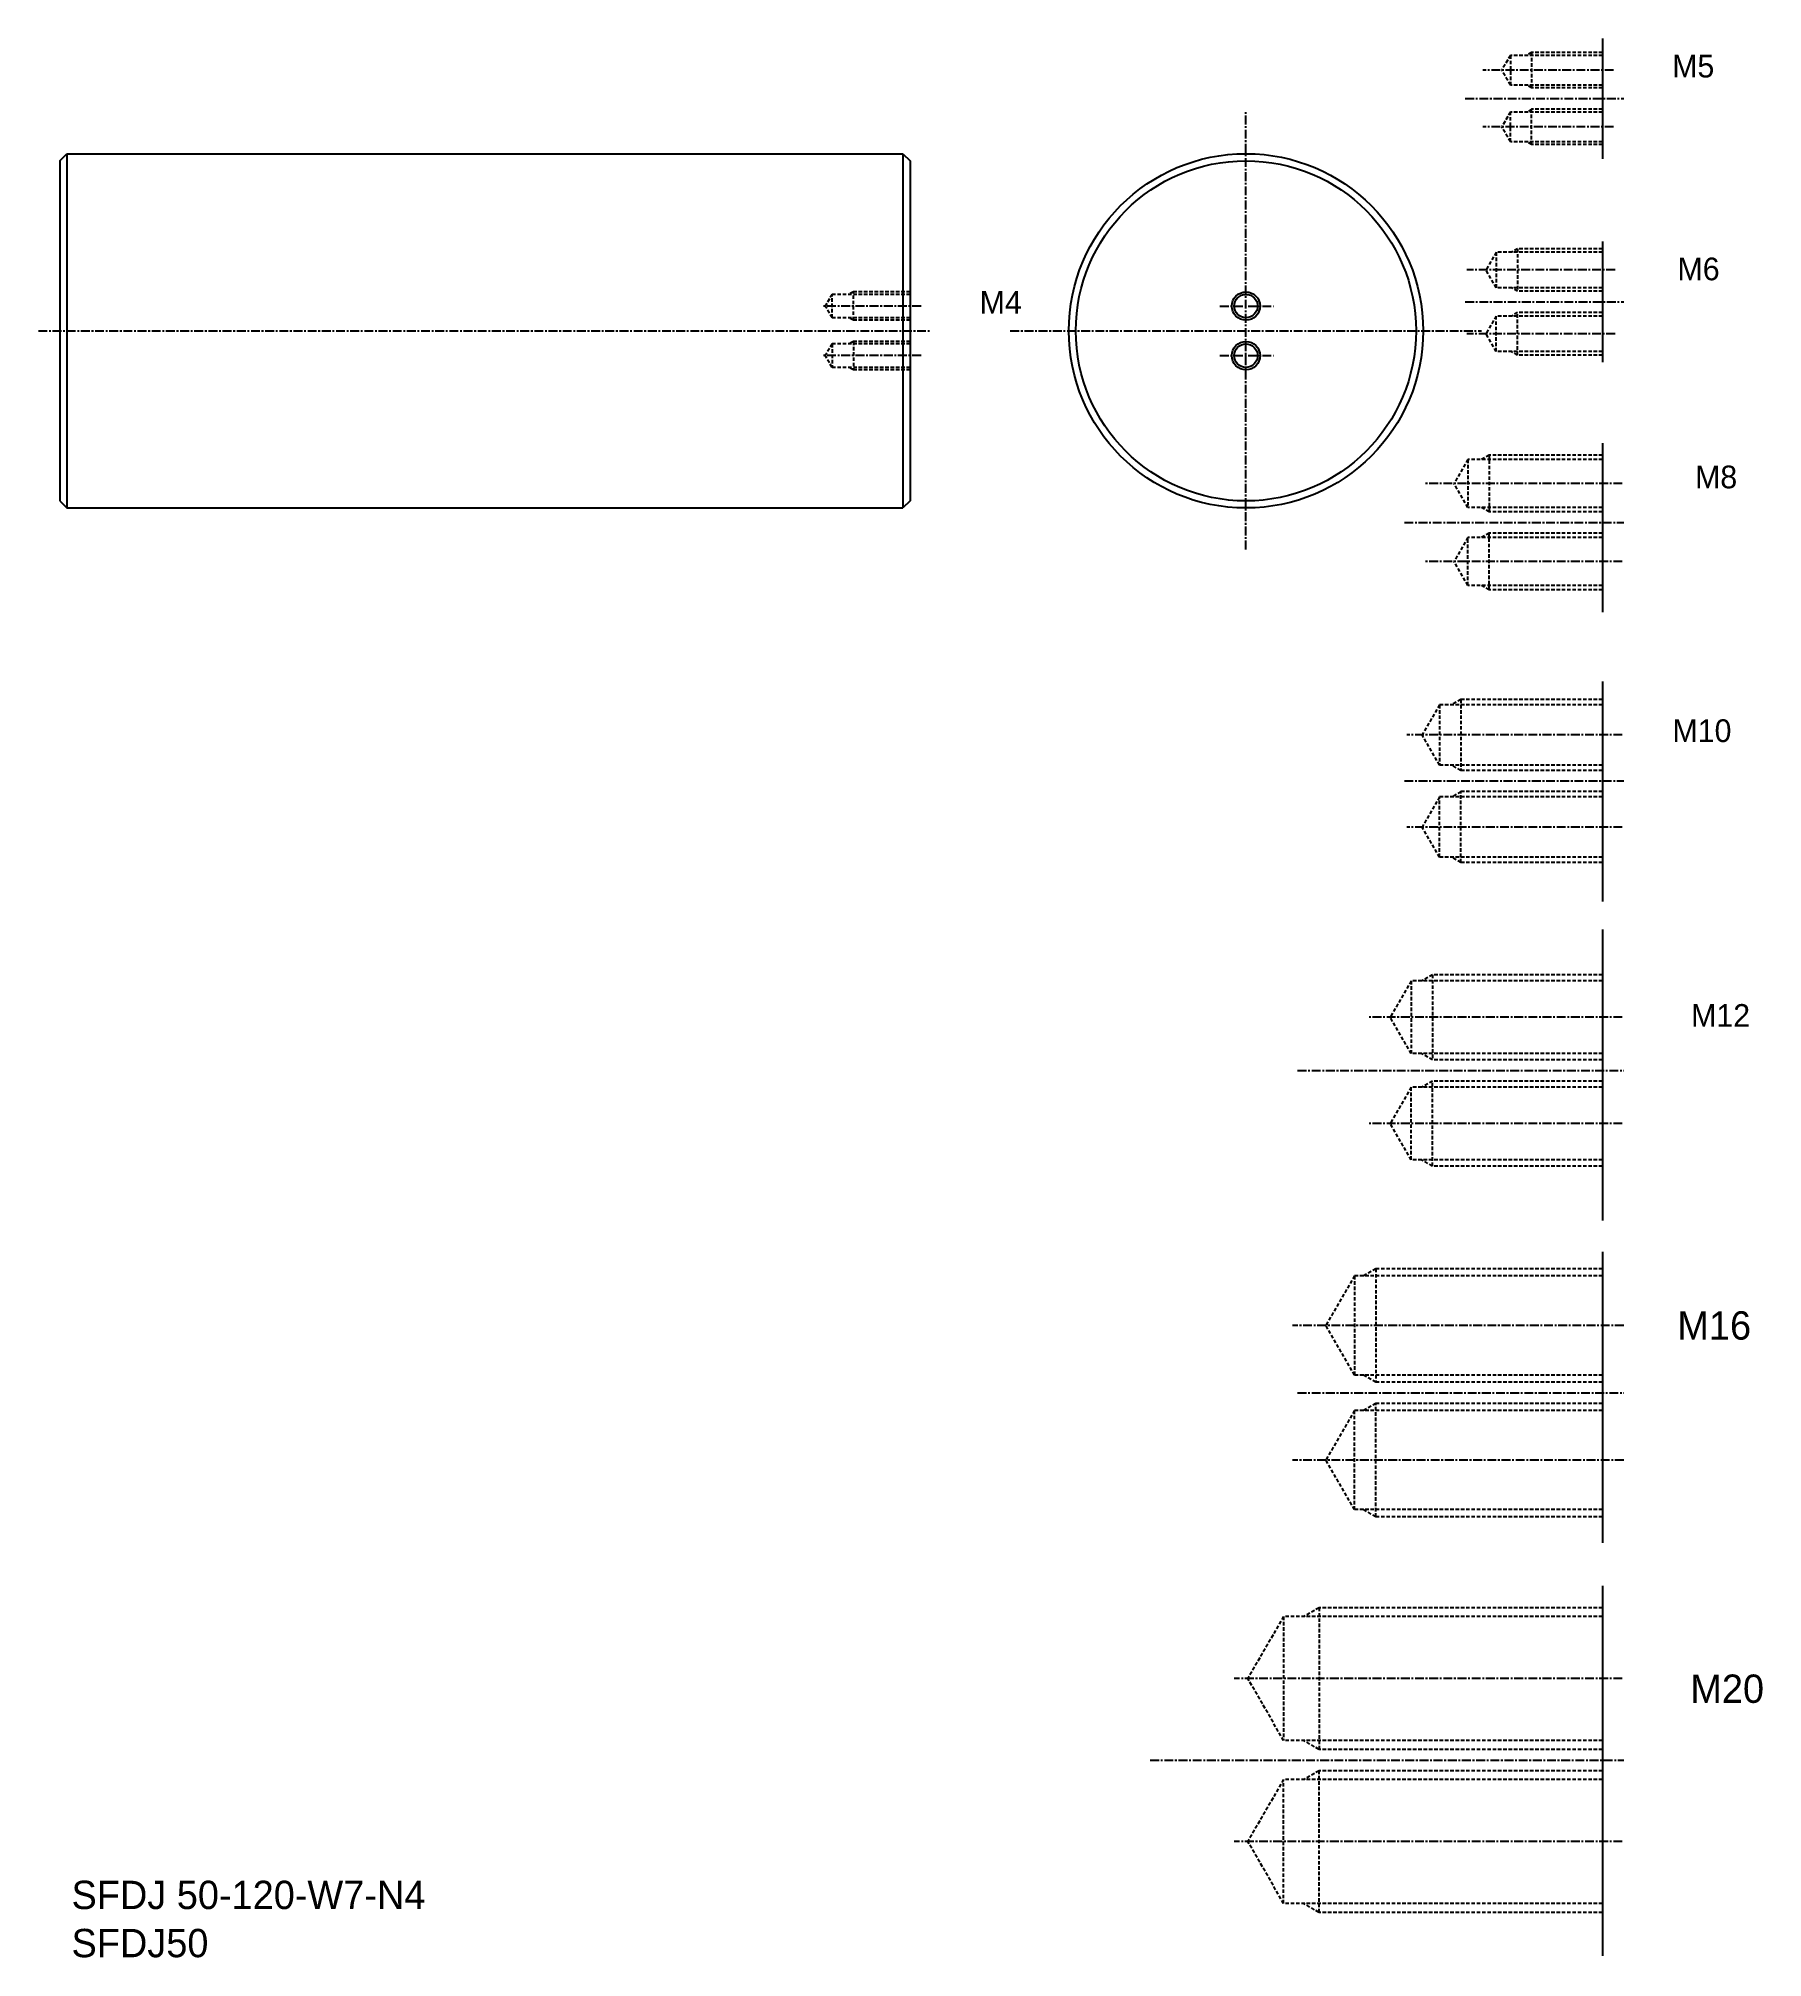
# Model space of a CAD drawing. Extents: x 64 to 308, y 78 to 349.
import ezdxf

# ---------------------------------------------------------------- set-up
doc = ezdxf.new("R2010")
doc.units = 0
doc.linetypes.add('CENTER', pattern=[2, 1.25, -0.25, 0.25, -0.25])
doc.linetypes.add('DASHED', pattern=[0.75, 0.5, -0.25])
doc.layers.get('0').update_dxf_attribs({"linetype": 'CONTINUOUS'})
doc.layers.add('CENTER', color=1, linetype='CENTER')

# ---------------------------------------------------------------- blocks, each defined once
blk = doc.blocks.new('A$C4B8164E4')
at = {"color": 3, "linetype": 'CONTINUOUS'}
for centre in [(0, 3.5), (0, -3.5)]:
    blk.add_circle(centre, 2, dxfattribs=at)
at = {"color": 7, "linetype": 'CONTINUOUS'}
for centre in [(0, 3.5), (0, -3.5)]:
    blk.add_circle(centre, 1.65, dxfattribs=at)
at = {"layer": 'CENTER', "color": 1, "linetype": 'CENTER'}
for p, q in [((-3.67, 3.5), (3.91, 3.5)), ((-3.67, -3.5), (3.91, -3.5))]:
    blk.add_line(p, q, dxfattribs=at)

msp = doc.modelspace()

# ---------------------------------------------------------------- linework, layer by layer
at = {"color": 3, "linetype": 'DASHED'}
for p, q in [((275.04, 346.81), (274.44, 346.46)), ((275.04, 346.81), (275.04, 341.81)), ((285.04, 346.81), (275.04, 346.81)), ((272.04, 346.41), (270.83, 344.31)), ((272.04, 342.21), (270.83, 344.31)), ((272.04, 346.41), (272.04, 342.21)), ((285.04, 346.41), (272.04, 346.41)), ((285.04, 342.21), (272.04, 342.21)), ((275.04, 341.81), (274.44, 342.16)), ((285.04, 341.81), (275.04, 341.81)), ((275.04, 338.81), (274.44, 338.46)), ((285.04, 338.81), (275.04, 338.81)), ((275.04, 333.81), (275.04, 338.81)), ((272.04, 338.41), (270.83, 336.31)), ((272.04, 334.21), (270.83, 336.31)), ((285.04, 338.41), (272.04, 338.41)), ((272.04, 334.21), (272.04, 338.41)), ((285.04, 334.21), (272.04, 334.21)), ((275.04, 333.81), (274.44, 334.16)), ((285.04, 333.81), (275.04, 333.81)), ((270.04, 318.62), (268.6, 316.12)), ((285.04, 318.62), (270.04, 318.62)), ((270.04, 318.62), (270.04, 313.62)), ((273.04, 319.12), (272.18, 318.62)), ((285.04, 319.12), (273.04, 319.12)), ((273.04, 319.12), (273.04, 313.12)), ((270.04, 313.62), (268.6, 316.12)), ((176.32, 312.68), (175.36, 311.03)), ((176.32, 309.38), (176.32, 312.68)), ((187.32, 312.68), (176.32, 312.68)), ((179.32, 313.03), (178.71, 312.68)), ((179.32, 309.03), (179.32, 313.03)), ((187.32, 313.03), (179.32, 313.03)), ((285.04, 313.62), (270.04, 313.62)), ((273.04, 313.12), (272.18, 313.62)), ((285.04, 313.12), (273.04, 313.12)), ((176.32, 309.38), (175.36, 311.03)), ((187.32, 309.38), (176.32, 309.38)), ((179.32, 309.03), (178.71, 309.38)), ((187.32, 309.03), (179.32, 309.03)), ((270.04, 309.62), (268.6, 307.12)), ((270.04, 304.62), (270.04, 309.62)), ((285.04, 309.62), (270.04, 309.62)), ((273.04, 310.12), (272.18, 309.62)), ((273.04, 304.12), (273.04, 310.12)), ((285.04, 310.12), (273.04, 310.12)), ((270.04, 304.62), (268.6, 307.12)), ((176.32, 305.68), (175.36, 304.03)), ((176.32, 302.38), (175.36, 304.03)), ((187.32, 305.68), (176.32, 305.68)), ((176.32, 305.68), (176.32, 302.38)), ((179.32, 306.03), (178.71, 305.68)), ((187.32, 306.03), (179.32, 306.03)), ((179.32, 306.03), (179.32, 302.03)), ((285.04, 304.62), (270.04, 304.62)), ((273.04, 304.12), (272.18, 304.62)), ((285.04, 304.12), (273.04, 304.12)), ((187.32, 302.38), (176.32, 302.38)), ((179.32, 302.03), (178.71, 302.38)), ((187.32, 302.03), (179.32, 302.03)), ((269.04, 289.99), (267.96, 289.36)), ((285.04, 289.99), (269.04, 289.99)), ((269.04, 289.99), (269.04, 281.99)), ((266.04, 289.36), (264.09, 285.99)), ((285.04, 289.36), (266.04, 289.36)), ((266.04, 289.36), (266.04, 282.61)), ((266.04, 282.61), (264.09, 285.99)), ((285.04, 282.61), (266.04, 282.61)), ((269.04, 281.99), (267.96, 282.61)), ((285.04, 281.99), (269.04, 281.99)), ((266.04, 278.36), (264.09, 274.99)), ((266.04, 271.61), (266.04, 278.36)), ((285.04, 278.36), (266.04, 278.36)), ((269.04, 278.99), (267.96, 278.36)), ((269.04, 270.99), (269.04, 278.99)), ((285.04, 278.99), (269.04, 278.99)), ((266.04, 271.61), (264.09, 274.99)), ((285.04, 271.61), (266.04, 271.61)), ((269.04, 270.99), (267.96, 271.61)), ((285.04, 270.99), (269.04, 270.99)), ((262.04, 254.75), (259.59, 250.5)), ((285.04, 254.75), (262.04, 254.75)), ((262.04, 254.75), (262.04, 246.25)), ((265.04, 255.5), (263.74, 254.75)), ((285.04, 255.5), (265.04, 255.5)), ((265.04, 255.5), (265.04, 245.5)), ((262.04, 246.25), (259.59, 250.5)), ((285.04, 246.25), (262.04, 246.25)), ((265.04, 245.5), (263.74, 246.25)), ((285.04, 245.5), (265.04, 245.5)), ((262.04, 241.75), (259.59, 237.5)), ((262.04, 233.25), (262.04, 241.75)), ((285.04, 241.75), (262.04, 241.75)), ((265.04, 242.5), (263.74, 241.75)), ((265.04, 232.5), (265.04, 242.5)), ((285.04, 242.5), (265.04, 242.5)), ((262.04, 233.25), (259.59, 237.5)), ((285.04, 233.25), (262.04, 233.25)), ((265.04, 232.5), (263.74, 233.25)), ((285.04, 232.5), (265.04, 232.5)), ((258.04, 215.78), (255.08, 210.65)), ((285.04, 215.78), (258.04, 215.78)), ((258.04, 215.78), (258.04, 205.53)), ((261.04, 216.65), (259.53, 215.78)), ((285.04, 216.65), (261.04, 216.65)), ((261.04, 216.65), (261.04, 204.65)), ((258.04, 205.53), (255.08, 210.65)), ((285.04, 205.53), (258.04, 205.53)), ((261.04, 204.65), (259.53, 205.53)), ((285.04, 204.65), (261.04, 204.65)), ((258.04, 200.78), (255.08, 195.65)), ((285.04, 200.78), (258.04, 200.78)), ((258.04, 190.53), (258.04, 200.78)), ((261.04, 201.65), (259.53, 200.78)), ((261.04, 189.65), (261.04, 201.65)), ((285.04, 201.65), (261.04, 201.65)), ((258.04, 190.53), (255.08, 195.65)), ((285.04, 190.53), (258.04, 190.53)), ((261.04, 189.65), (259.53, 190.53)), ((285.04, 189.65), (261.04, 189.65)), ((250.04, 174.16), (246, 167.16)), ((285.04, 174.16), (250.04, 174.16)), ((250.04, 174.16), (250.04, 160.16)), ((253.04, 175.16), (251.31, 174.16)), ((285.04, 175.16), (253.04, 175.16)), ((253.04, 175.16), (253.04, 159.16)), ((250.04, 160.16), (246, 167.16)), ((285.04, 160.16), (250.04, 160.16)), ((253.04, 159.16), (251.31, 160.16)), ((285.04, 159.16), (253.04, 159.16)), ((250.04, 155.16), (246, 148.16)), ((285.04, 155.16), (250.04, 155.16)), ((250.04, 141.16), (250.04, 155.16)), ((253.04, 156.16), (251.31, 155.16)), ((285.04, 156.16), (253.04, 156.16)), ((253.04, 140.16), (253.04, 156.16)), ((250.04, 141.16), (246, 148.16)), ((285.04, 141.16), (250.04, 141.16)), ((253.04, 140.16), (251.31, 141.16)), ((285.04, 140.16), (253.04, 140.16)), ((245.04, 127.32), (242.88, 126.07)), ((245.04, 127.32), (245.04, 107.32)), ((285.04, 127.32), (245.04, 127.32)), ((240.04, 126.07), (234.99, 117.32)), ((240.04, 126.07), (240.04, 108.57)), ((285.04, 126.07), (240.04, 126.07)), ((240.04, 108.57), (234.99, 117.32)), ((285.04, 108.57), (240.04, 108.57)), ((245.04, 107.32), (242.88, 108.57)), ((285.04, 107.32), (245.04, 107.32)), ((240.04, 103.07), (234.99, 94.32)), ((285.04, 103.07), (240.04, 103.07)), ((240.04, 85.57), (240.04, 103.07)), ((245.04, 104.32), (242.88, 103.07)), ((285.04, 104.32), (245.04, 104.32)), ((245.04, 84.32), (245.04, 104.32)), ((240.04, 85.57), (234.99, 94.32)), ((285.04, 85.57), (240.04, 85.57)), ((245.04, 84.32), (242.88, 85.57)), ((285.04, 84.32), (245.04, 84.32))]:
    msp.add_line(p, q, dxfattribs=at)
at = {"color": 7, "linetype": 'CONTINUOUS'}
for p, q in [((285.04, 348.81), (285.04, 331.81)), ((67.32, 331.53), (68.32, 332.53)), ((67.32, 331.53), (67.32, 283.53)), ((68.32, 332.53), (68.32, 282.53)), ((68.32, 332.53), (186.32, 332.53)), ((186.32, 332.53), (186.32, 282.53)), ((186.32, 332.53), (187.32, 331.53)), ((187.32, 331.53), (187.32, 283.53)), ((285.04, 320.12), (285.04, 303.12)), ((186.32, 316.28), (186.32, 316.28)), ((186.32, 313.78), (186.32, 313.78)), ((285.04, 291.7), (285.04, 267.81)), ((67.32, 283.53), (68.32, 282.53)), ((68.32, 282.53), (186.32, 282.53)), ((187.32, 283.53), (186.32, 282.53)), ((285.04, 258.03), (285.04, 227)), ((285.04, 223.03), (285.04, 181.96)), ((285.04, 177.53), (285.04, 136.47)), ((285.04, 130.41), (285.04, 78.17))]:
    msp.add_line(p, q, dxfattribs=at)
for p, q in [((97.82, 332.53), (97.82, 332.53)), ((127.32, 332.53), (127.32, 332.53)), ((187.32, 314.53), (187.32, 314.53)), ((186.32, 307.53), (186.32, 307.53)), ((186.32, 307.53), (186.32, 307.53)), ((187.32, 307.53), (187.32, 307.53))]:
    msp.add_line(p, q)
for radius in [25, 24]:
    msp.add_circle((234.72, 307.53), radius, dxfattribs=at)
at = {"layer": 'CENTER', "color": 1, "linetype": 'CENTER'}
for p, q in [((286.6, 344.31), (268.15, 344.31)), ((265.66, 340.31), (288.05, 340.31)), ((286.6, 336.31), (268.15, 336.31)), ((286.82, 316.12), (265.89, 316.12)), ((265.66, 311.62), (288.05, 311.62)), ((188.87, 311.03), (174.92, 311.03)), ((64.32, 307.53), (190.32, 307.53)), ((286.82, 307.12), (265.89, 307.12)), ((188.87, 304.03), (174.92, 304.03)), ((287.83, 285.99), (259.93, 285.99)), ((257.08, 280.49), (288.05, 280.49)), ((287.83, 274.99), (259.93, 274.99)), ((287.83, 250.5), (257.42, 250.5)), ((257.08, 244), (288.05, 244)), ((287.83, 237.5), (257.42, 237.5)), ((287.83, 210.65), (252.09, 210.65)), ((242.01, 203.15), (288.05, 203.15)), ((287.83, 195.65), (252.09, 195.65)), ((288.04, 167.16), (241.29, 167.16)), ((242.01, 157.66), (288.05, 157.66)), ((288.04, 148.16), (241.29, 148.16)), ((287.83, 117.32), (233.04, 117.32)), ((221.21, 105.82), (288.05, 105.82)), ((287.83, 94.32), (233.04, 94.32))]:
    msp.add_line(p, q, dxfattribs=at)
at = {"layer": 'CENTER', "linetype": 'CENTER'}
for p, q in [((234.72, 276.67), (234.72, 338.39)), ((201.47, 307.53), (267.96, 307.53))]:
    msp.add_line(p, q, dxfattribs=at)

# ---------------------------------------------------------------- block references
at = {"color": 7, "linetype": 'CONTINUOUS'}
msp.add_blockref('A$C4B8164E4', (234.72, 307.53), dxfattribs=at)

# ---------------------------------------------------------------- texts
for s, height, p in [('M5', 3.2, (294.87, 343.29)), ('M6', 3.2, (295.62, 314.67)), ('M4', 3.2, (197.14, 309.95)), ('M8', 3.2, (298.1, 285.31)), ('M10', 3.2, (294.91, 249.5)), ('M12', 3.2, (297.54, 209.31)), ('SFDJ 50-120-W7-N4', 4, (68.99, 84.79)), ('SFDJ50', 4, (68.99, 77.99))]:
    msp.add_text(s, height=height, dxfattribs=at).set_placement(p)
for s, p in [('M16', (295.6, 165.16)), ('M20', (297.43, 113.89))]:
    msp.add_text(s, height=4).set_placement(p)

doc.saveas('drawing.dxf')
